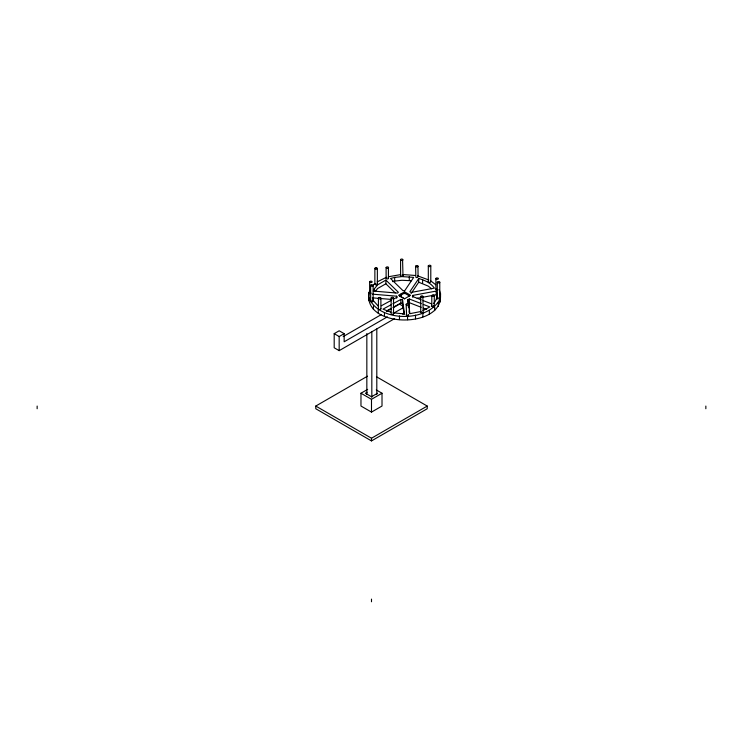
<?xml version="1.0" encoding="UTF-8"?>
<svg xmlns="http://www.w3.org/2000/svg" width="743" height="743" viewBox="0 0 743 743"><rect width="100%" height="100%" fill="white"/><g stroke="black" fill="none" stroke-linecap="round" stroke-linejoin="round"><path stroke-width="1.11" d="M439.336 289.928C451.828 329.818 358.07 329.985 369.773 290.513M368.584 300.692L368.862 292.268M436.847 299.531L436.057 291.117L412.727 295.417L412.439 296.438L421.021 299.763M440.339 301.927L440.58 293.569M400.523 259.809L400.523 259.753A1.059 0.613 0 0 1 400.765 259.335L400.811 259.288A1.245 0.715 0 0 1 402.557 259.205L402.985 275.681A1.245 0.715 0 0 1 401.861 276.266A1.245 0.715 0 0 1 400.588 275.792L400.588 259.994A1.245 0.715 0 0 0 401.861 260.468A1.245 0.715 0 0 0 402.985 259.883L402.994 259.697M400.523 275.607L400.523 275.551A1.059 0.613 0 0 1 400.765 275.133L400.811 275.086M423.204 296.568L423.166 296.754A1.245 0.715 0 0 1 421.652 297.265L420.77 296.763A1.245 0.715 0 0 1 421.337 295.955A1.245 0.715 0 0 1 422.841 296.058L423.166 312.543A1.245 0.715 0 0 1 421.652 313.063L420.77 312.562A1.245 0.715 0 0 1 420.882 312.014M388.589 267.601L388.431 267.963A1.245 0.715 0 0 1 386.731 268.223L386.109 267.61A1.245 0.715 0 0 1 387.344 266.886L387.67 266.913A1.245 0.715 0 0 1 388.422 267.248L388.431 278.569A1.245 0.715 0 0 1 386.731 278.839L386.109 278.216L386.109 267.61M430.791 265.929L430.141 266.542A1.245 0.715 0 0 1 428.646 266.403A1.245 0.715 0 0 1 428.497 265.53L429.584 265.195A1.245 0.715 0 0 1 430.791 265.929L430.791 281.727L430.141 282.34A1.245 0.715 0 0 1 428.646 282.201A1.245 0.715 0 0 1 428.497 281.328L428.609 281.244M369.624 281.866L370.042 281.356A1.161 0.669 0 0 1 370.859 281.17L370.906 281.17A1.245 0.715 0 0 1 372.104 281.82A1.245 0.715 0 0 1 371.147 282.581L370.831 282.6A1.245 0.715 0 0 1 369.624 281.866L369.624 292.473L371.147 293.197M378.419 298.175L378.837 297.664A1.161 0.669 0 0 1 379.654 297.479L379.701 297.479A1.245 0.715 0 0 1 380.89 298.129A1.245 0.715 0 0 1 379.942 298.9L379.617 298.918A1.245 0.715 0 0 1 378.419 298.175L378.419 308.791A1.245 0.715 0 0 0 379.301 309.497L379.942 309.506A1.245 0.715 0 0 0 380.75 308.475M391.059 297.906L391.292 297.562A1.245 0.715 0 0 1 392.741 297.311A1.245 0.715 0 0 1 393.53 298.054L393.53 313.852L392.796 314.428A1.245 0.715 0 0 1 391.162 314.066L391.162 298.268A1.245 0.715 0 0 0 392.796 298.64L393.53 298.054M415.597 266.161L416.637 265.53A1.245 0.715 0 0 1 417.965 265.938L418.068 276.916L417.334 277.501A1.245 0.715 0 0 1 415.866 277.297L415.597 266.161L415.866 266.681A1.245 0.715 0 0 0 417.334 266.886L418.068 266.31M368.584 297.005C378.103 322.796 429.24 322.657 440.339 298.24M374.491 288.665L373.246 291.061L397.421 293.095L398.369 292.287L385.877 280.092L377.648 284.81L374.491 288.665L374.491 291.423M418.727 278.523L409.857 291.739L411.009 292.445L434.404 288.135C430.764 282.981 424.662 280.139 418.727 278.523L418.727 282.21L411.12 293.541M372.512 286.194L374.583 283.668M375.122 291.581L377.648 288.498L385.877 283.78L385.877 280.092M433.513 303.562C436.661 300.404 438.008 295.24 436.057 291.117M377.203 281.894L386.406 277.278M409.458 295.965L404.471 293.086L399.483 295.965L404.471 298.844L410.582 295.287L404.582 291.823L398.582 295.287L404.582 298.751M394.617 318.636L339.17 350.65L334.192 347.77L334.192 333.663L339.17 330.784L344.158 333.663L344.158 341.789L387.382 316.834M334.192 333.663L339.17 336.542L344.158 333.663M343.192 336.588L381.391 314.54M386.416 311.633L391.44 308.735M393.456 307.574L399.483 304.091L403.468 306.395M393.409 313.351L403.468 307.546M402.53 314.066L404.508 312.924M376.478 376.757L427.225 406.059L427.225 408.743L371.5 440.915L315.775 408.743L315.775 406.059L367.516 376.181M376.274 389.917L382.013 393.233L382.013 406.031L371.491 412.105L360.968 406.031L360.968 393.233L367.664 389.369M367.135 392.23L365.398 393.233L371.491 396.753L377.583 393.233M360.968 393.233L371.491 399.316L382.013 393.233M315.775 406.059L371.5 438.231L427.225 406.059M381.28 305.782L391.347 300.311M393.353 299.225L397.161 297.135L396.623 296.188L372.345 294.144M390.939 304.825L382.989 309.153L390.79 312.153M392.926 303.748L400.886 299.429L402.511 299.81L404.536 313.936L392.945 312.794M386.964 310.676L390.939 308.512M392.926 307.435L400.886 303.116L402.511 303.497L404.071 314.363M438.073 289.751L437.218 289.984A1.245 0.715 0 0 1 436.057 288.943L436.076 288.925A1.161 0.669 0 0 1 436.485 288.665M371.212 300.664L370.785 300.934A1.245 0.715 0 0 0 371.314 301.909L372.549 301.872A1.245 0.715 0 0 0 372.717 300.739M422.99 310.62L429.835 306.943L423.38 304.444M421.225 303.608L409.393 299.02L407.907 299.531L407.907 303.218M408.436 303.107L409.393 302.707L421.225 307.296M388.478 276.74L400.477 274.631M394.672 277.418L390.521 278.486L403.012 290.68L404.833 290.569L413.675 277.39L401.907 276.591L394.672 277.418L394.672 281.105L392.601 281.634M421.049 311.466L409.932 313.676L407.907 299.531M417.176 298.277L420.501 297.664M422.73 297.256L436.057 294.804M394.672 281.105L401.907 280.278L411.473 280.743M402.762 274.52L415.198 275.467M372.345 297.832L378.122 298.314M380.435 298.51L390.837 299.383M433.429 305.596L433.726 305.679A1.235 0.715 0 0 1 434.246 306.413A1.235 0.715 0 0 1 433.271 306.97L431.813 306.413A1.235 0.715 0 0 1 432.008 305.875M418.727 282.21L428.228 286.111L431.72 288.804M417.612 275.848L428.813 279.981M423.166 300.59L431.748 303.915M423.38 308.131L426.612 309.385M439.466 297.618L439.531 297.655A1.245 0.715 0 0 1 439.289 298.658L438.054 298.751A1.245 0.715 0 0 1 437.302 298.082L437.311 282.377M408.232 314.438L408.418 314.558A1.245 0.715 0 0 1 408.52 315.273L408.344 315.431A1.245 0.715 0 0 1 406.597 315.515L406.161 304.398A1.17 0.678 0 0 1 406.43 303.915L406.449 303.896A1.245 0.715 0 0 1 408.204 303.813L408.418 303.952A1.245 0.715 0 0 1 408.52 304.658L408.344 304.816A1.245 0.715 0 0 1 406.597 304.899L406.161 304.398M378.382 306.2L373.618 300.952L372.559 297.859M430.875 280.984L435.723 284.727M385.877 283.78L395.248 292.928M402.994 275.486L402.557 275.003A1.245 0.715 0 0 0 402.288 274.901M388.589 278.216L388.422 277.854A1.245 0.715 0 0 0 388.227 277.706M408.223 305.401L408.529 307.574M409.003 310.834L409.309 313.017M705.85 406.059L705.85 408.743M439.772 282.21L439.772 297.999M438.305 302.754L438.305 306.441M435.918 278.69L435.918 289.306M434.599 306.878L434.599 310.565M434.581 306.905L434.581 310.593M434.274 295.705L434.274 306.32M431.794 295.612L431.794 306.227M429.352 310.463L429.352 314.15M428.312 265.892L428.312 281.681M422.878 313.267L422.878 316.955M422.6 279.674L422.6 283.362M420.724 296.578L420.724 312.376M415.495 315.162L415.495 318.849M412.727 295.417L412.727 297.256M409.393 299.02L409.458 310.072M409.282 276.721L409.282 280.408M407.554 316.072L407.554 319.759M404.582 291.823L404.582 293.671M402.511 299.81L402.511 303.497M401.266 293.736L401.266 295.584M400.886 299.429L400.886 303.116M399.474 315.933L399.474 319.62M396.623 296.188L396.651 298.194M384.465 312.608L384.465 316.295M380.899 298.222L380.899 308.828M378.261 309.562L378.289 313.277M377.36 268.483L377.36 284.272M376.803 328.917L376.803 394.384M374.871 268.409L374.871 284.207M373.441 305.847L373.441 309.534M373.125 285.442L373.125 301.24M371.825 331.796L371.825 397.264M371.491 399.316L371.491 412.105M371.5 438.231L371.5 440.915M371.5 599.099L371.5 601.774M370.646 285.507L370.646 301.296M366.838 333.514L366.838 394.384M339.17 336.542L339.17 350.65M37.15 406.059L37.15 408.743M437.302 298.082A1.245 0.715 0 0 1 438.082 297.423M406.69 314.382A1.245 0.715 0 0 0 406.449 314.503A1.17 0.678 0 0 0 406.161 315.004M430.643 281.365A1.245 0.715 0 0 1 430.791 281.727M393.428 313.481A1.245 0.715 0 0 1 393.53 313.852M377.035 283.761A1.245 0.715 0 0 1 377.156 284.625A1.245 0.715 0 0 1 375.735 284.922L374.899 284.393A1.245 0.715 0 0 1 375.549 283.603M386.109 278.216A1.245 0.715 0 0 1 386.722 277.594M436.076 278.309L436.057 278.328A1.245 0.715 0 0 0 437.218 279.377L438.259 278.987A1.245 0.715 0 0 0 437.729 278.021L436.782 277.975A1.161 0.669 0 0 0 436.076 278.309M370.961 284.987L370.785 285.145A1.245 0.715 0 0 0 371.314 286.111L372.549 286.074A1.245 0.715 0 0 0 373.07 285.256A1.245 0.715 0 0 0 371.825 284.755L370.961 284.987M439.289 282.869L438.054 282.953A1.245 0.715 0 0 1 437.311 282.191A1.245 0.715 0 0 1 438.389 281.578L439.531 281.866A1.245 0.715 0 0 1 439.289 282.869M376.181 267.731L375.856 267.74A1.245 0.715 0 0 0 374.899 268.594L375.735 269.124A1.245 0.715 0 0 0 377.156 268.836A1.245 0.715 0 0 0 377.035 267.963L376.181 267.731M433.271 296.364L431.813 295.798A1.235 0.715 0 0 1 433.438 294.98L433.726 295.064A1.235 0.715 0 0 1 434.246 295.798A1.235 0.715 0 0 1 433.271 296.364"/></g></svg>
